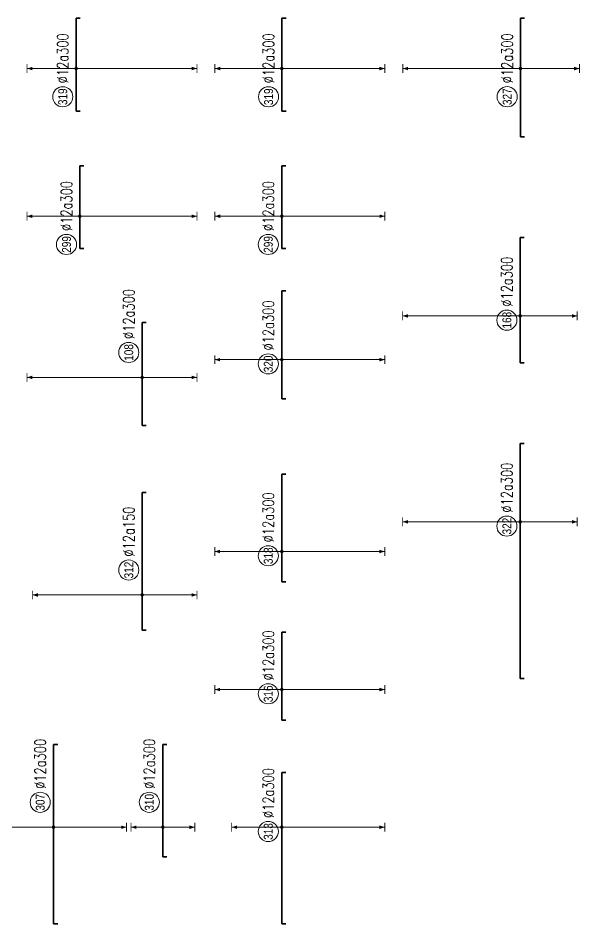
# Model space of a CAD drawing. Header units: millimetres. Extents: x -415354 to 883813, y -531490 to 486716.
# Drawn here: x 89000 to 114120, y -365970 to -325500 of the extents above; entities that cross this region are included whole.
import ezdxf
from ezdxf.enums import TextEntityAlignment as Align

# ---------------------------------------------------------------- set-up
doc = ezdxf.new("R2010")
doc.units = ezdxf.units.MM
doc.header["$MEASUREMENT"] = 0
for name, color, linetype, lineweight in [('NDC_S_DIM', 1, 'Continuous', 15), ('NDC_S_REBAR', 4, 'Continuous', 35), ('NDC_S_VN TEXT', 7, 'Continuous', 20)]:
    doc.layers.add(name, color=color, linetype=linetype, lineweight=lineweight)
doc.styles.add('ARIAL', font='arial.ttf', dxfattribs={"width": 0.8})
doc.styles.add('NDC_EN TXT', font='romans.shx', dxfattribs={"width": 0.8})

# ---------------------------------------------------------------- blocks, each defined once
blk = doc.blocks.new('*U589')
h = blk.add_hatch(color=6)
edge = h.paths.add_edge_path()
edge.add_arc((-2.99, 0), 0.3, 0, 360)
at = {"layer": 'NDC_S_DIM', "color": 8}
for q in [(-2.99, 16.45), (-2.99, -16.3)]:
    blk.add_line((-2.99, 0), q, dxfattribs=at)
for points in [[(-3.99, 16.45, 0.2, 0.2, 0), (-1.99, 16.45, 0, 0, 0)], [(-3.99, -16.3, 0.2, 0.2, 0), (-1.99, -16.3, 0, 0, 0)]]:
    blk.add_lwpolyline(points, format="xyseb", dxfattribs=at)
at = {"layer": 'NDC_S_DIM'}
blk.add_circle((2.58, 3), 2.25, dxfattribs=at)
at = {"layer": 'NDC_S_DIM', "color": 6}
blk.add_circle((-2.99, 0), 0.3, dxfattribs=at)
at = {"layer": 'NDC_S_DIM', "color": 8}
for points in [[(-3.39, 15.25), (-2.99, 16.45), (-2.59, 15.25)], [(-3.39, -15.1), (-2.99, -16.3), (-2.59, -15.1)]]:
    blk.add_solid(points, dxfattribs=at)
at = {"layer": 'NDC_S_REBAR'}
for p, q in [((0, 0), (-24.59, 0)), ((-24.59, 0), (-24.59, -0.9)), ((0, 0), (15.51, 0)), ((15.51, 0), (15.51, -0.9)), ((-24.59, -0.9), (-24.59, -0.9)), ((15.51, -0.9), (15.51, -0.9))]:
    blk.add_line(p, q, dxfattribs=at)
at = {"layer": 'NDC_S_VN TEXT', "color": 3, "style": 'NDC_EN TXT', "width": 0.75}
blk.add_attdef('DKT', (5.58, 1.75), '', height=2.5, dxfattribs=at)
at = {"layer": 'NDC_S_VN TEXT', "style": 'ARIAL', "width": 0.8}
blk.add_attdef('KHT', text='', height=2, dxfattribs=at).set_placement((2.58, 3), align=Align.MIDDLE_CENTER)
blk = doc.blocks.new('*U588')
h = blk.add_hatch(color=6)
edge = h.paths.add_edge_path()
edge.add_arc((-2.99, 0), 0.3, 0, 360)
at = {"layer": 'NDC_S_DIM', "color": 8}
for q in [(-2.99, 24.49), (-2.99, -12.26)]:
    blk.add_line((-2.99, 0), q, dxfattribs=at)
for points in [[(-3.99, 24.49, 0.2, 0.2, 0), (-1.99, 24.49, 0, 0, 0)], [(-3.99, -12.26, 0.2, 0.2, 0), (-1.99, -12.26, 0, 0, 0)]]:
    blk.add_lwpolyline(points, format="xyseb", dxfattribs=at)
at = {"layer": 'NDC_S_DIM'}
blk.add_circle((2.58, 3), 2.25, dxfattribs=at)
at = {"layer": 'NDC_S_DIM', "color": 6}
blk.add_circle((-2.99, 0), 0.3, dxfattribs=at)
at = {"layer": 'NDC_S_DIM', "color": 8}
for points in [[(-3.39, 23.29), (-2.99, 24.49), (-2.59, 23.29)], [(-3.39, -11.06), (-2.99, -12.26), (-2.59, -11.06)]]:
    blk.add_solid(points, dxfattribs=at)
at = {"layer": 'NDC_S_REBAR'}
for p, q in [((0, 0), (-10.87, 0)), ((-10.87, 0), (-10.87, -0.9)), ((0, 0), (19.88, 0)), ((19.88, 0), (19.88, -0.9)), ((-10.87, -0.9), (-10.87, -0.9)), ((19.88, -0.9), (19.88, -0.9))]:
    blk.add_line(p, q, dxfattribs=at)
at = {"layer": 'NDC_S_VN TEXT', "color": 3, "style": 'NDC_EN TXT', "width": 0.75}
blk.add_attdef('DKT', (5.58, 1.75), '', height=2.5, dxfattribs=at)
at = {"layer": 'NDC_S_VN TEXT', "style": 'ARIAL', "width": 0.8}
blk.add_attdef('KHT', text='', height=2, dxfattribs=at).set_placement((2.58, 3), align=Align.MIDDLE_CENTER)
blk = doc.blocks.new('*U590')
h = blk.add_hatch(color=6)
edge = h.paths.add_edge_path()
edge.add_arc((-2.99, 0), 0.3, 0, 360)
at = {"layer": 'NDC_S_DIM', "color": 8}
for q in [(-2.99, 7.08), (-2.99, -7.17)]:
    blk.add_line((-2.99, 0), q, dxfattribs=at)
for points in [[(-3.99, 7.08, 0.2, 0.2, 0), (-1.99, 7.08, 0, 0, 0)], [(-3.99, -7.17, 0.2, 0.2, 0), (-1.99, -7.17, 0, 0, 0)]]:
    blk.add_lwpolyline(points, format="xyseb", dxfattribs=at)
at = {"layer": 'NDC_S_DIM'}
blk.add_circle((2.58, 3), 2.25, dxfattribs=at)
at = {"layer": 'NDC_S_DIM', "color": 6}
blk.add_circle((-2.99, 0), 0.3, dxfattribs=at)
at = {"layer": 'NDC_S_DIM', "color": 8}
for points in [[(-3.39, 5.88), (-2.99, 7.08), (-2.59, 5.88)], [(-3.39, -5.97), (-2.99, -7.17), (-2.59, -5.97)]]:
    blk.add_solid(points, dxfattribs=at)
at = {"layer": 'NDC_S_REBAR'}
for p, q in [((0, 0), (-9.59, 0)), ((-9.59, 0), (-9.59, -0.9)), ((0, 0), (15.51, 0)), ((15.51, 0), (15.51, -0.9)), ((-9.59, -0.9), (-9.59, -0.9)), ((15.51, -0.9), (15.51, -0.9))]:
    blk.add_line(p, q, dxfattribs=at)
at = {"layer": 'NDC_S_VN TEXT', "color": 3, "style": 'NDC_EN TXT', "width": 0.75}
blk.add_attdef('DKT', (5.58, 1.75), '', height=2.5, dxfattribs=at)
at = {"layer": 'NDC_S_VN TEXT', "style": 'ARIAL', "width": 0.8}
blk.add_attdef('KHT', text='', height=2, dxfattribs=at).set_placement((2.58, 3), align=Align.MIDDLE_CENTER)
blk = doc.blocks.new('*U351')
h = blk.add_hatch(color=6)
edge = h.paths.add_edge_path()
edge.add_arc((-2.99, 0), 0.3, 0, 360)
at = {"layer": 'NDC_S_DIM', "color": 8}
for q in [(-2.99, 25.74), (-2.99, -12.26)]:
    blk.add_line((-2.99, 0), q, dxfattribs=at)
for points in [[(-3.99, 25.74, 0.2, 0.2, 0), (-1.99, 25.74, 0, 0, 0)], [(-3.99, -12.26, 0.2, 0.2, 0), (-1.99, -12.26, 0, 0, 0)]]:
    blk.add_lwpolyline(points, format="xyseb", dxfattribs=at)
at = {"layer": 'NDC_S_DIM'}
blk.add_circle((2.58, 3), 2.25, dxfattribs=at)
at = {"layer": 'NDC_S_DIM', "color": 6}
blk.add_circle((-2.99, 0), 0.3, dxfattribs=at)
at = {"layer": 'NDC_S_DIM', "color": 8}
for points in [[(-3.39, 24.54), (-2.99, 25.74), (-2.59, 24.54)], [(-3.39, -11.06), (-2.99, -12.26), (-2.59, -11.06)]]:
    blk.add_solid(points, dxfattribs=at)
at = {"layer": 'NDC_S_REBAR'}
for p, q in [((0, 0), (-13.73, 0)), ((-13.73, 0), (-13.73, -0.9)), ((0, 0), (9.27, 0)), ((9.27, 0), (9.27, -0.9)), ((-13.73, -0.9), (-13.73, -0.9)), ((9.27, -0.9), (9.27, -0.9))]:
    blk.add_line(p, q, dxfattribs=at)
at = {"layer": 'NDC_S_VN TEXT', "color": 3, "style": 'NDC_EN TXT', "width": 0.75}
blk.add_attdef('DKT', (5.58, 1.75), '', height=2.5, dxfattribs=at)
at = {"layer": 'NDC_S_VN TEXT', "style": 'ARIAL', "width": 0.8}
blk.add_attdef('KHT', text='', height=2, dxfattribs=at).set_placement((2.58, 3), align=Align.MIDDLE_CENTER)
blk = doc.blocks.new('*U595')
h = blk.add_hatch(color=6)
edge = h.paths.add_edge_path()
edge.add_arc((-2.99, 0), 0.3, 0, 360)
at = {"layer": 'NDC_S_DIM', "color": 8}
for q in [(-2.99, 11.82), (-2.99, -26.18)]:
    blk.add_line((-2.99, 0), q, dxfattribs=at)
for points in [[(-3.99, 11.82, 0.2, 0.2, 0), (-1.99, 11.82, 0, 0, 0)], [(-3.99, -26.18, 0.2, 0.2, 0), (-1.99, -26.18, 0, 0, 0)]]:
    blk.add_lwpolyline(points, format="xyseb", dxfattribs=at)
at = {"layer": 'NDC_S_DIM'}
blk.add_circle((-9.29, 3), 2.25, dxfattribs=at)
at = {"layer": 'NDC_S_DIM', "color": 6}
blk.add_circle((-2.99, 0), 0.3, dxfattribs=at)
at = {"layer": 'NDC_S_DIM', "color": 8}
for points in [[(-3.39, 10.62), (-2.99, 11.82), (-2.59, 10.62)], [(-3.39, -24.98), (-2.99, -26.18), (-2.59, -24.98)]]:
    blk.add_solid(points, dxfattribs=at)
at = {"layer": 'NDC_S_REBAR'}
for p, q in [((0, 0), (-10.23, 0)), ((-10.23, 0), (-10.23, -0.9)), ((0, 0), (8.27, 0)), ((8.27, 0), (8.27, -0.9)), ((-10.23, -0.9), (-10.23, -0.9)), ((8.27, -0.9), (8.27, -0.9))]:
    blk.add_line(p, q, dxfattribs=at)
at = {"layer": 'NDC_S_VN TEXT', "color": 3, "style": 'NDC_EN TXT', "width": 0.75}
blk.add_attdef('DKT', (-6.29, 1.75), '', height=2.5, dxfattribs=at)
at = {"layer": 'NDC_S_VN TEXT', "style": 'ARIAL', "width": 0.8}
blk.add_attdef('KHT', text='', height=2, dxfattribs=at).set_placement((-9.29, 3), align=Align.MIDDLE_CENTER)
blk = doc.blocks.new('*U594')
h = blk.add_hatch(color=6)
edge = h.paths.add_edge_path()
edge.add_arc((-2.99, 0), 0.3, 0, 360)
at = {"layer": 'NDC_S_DIM', "color": 8}
for q in [(-2.99, 10.98), (-2.99, -27.02)]:
    blk.add_line((-2.99, 0), q, dxfattribs=at)
for points in [[(-3.99, 10.98, 0.2, 0.2, 0), (-1.99, 10.98, 0, 0, 0)], [(-3.99, -27.02, 0.2, 0.2, 0), (-1.99, -27.02, 0, 0, 0)]]:
    blk.add_lwpolyline(points, format="xyseb", dxfattribs=at)
at = {"layer": 'NDC_S_DIM'}
blk.add_circle((-9.29, 3), 2.25, dxfattribs=at)
at = {"layer": 'NDC_S_DIM', "color": 6}
blk.add_circle((-2.99, 0), 0.3, dxfattribs=at)
at = {"layer": 'NDC_S_DIM', "color": 8}
for points in [[(-3.39, 9.78), (-2.99, 10.98), (-2.59, 9.78)], [(-3.39, -25.82), (-2.99, -27.02), (-2.59, -25.82)]]:
    blk.add_solid(points, dxfattribs=at)
at = {"layer": 'NDC_S_REBAR'}
for p, q in [((0, 0), (-12.48, 0)), ((-12.48, 0), (-12.48, -0.9)), ((0, 0), (8.27, 0)), ((8.27, 0), (8.27, -0.9)), ((-12.48, -0.9), (-12.48, -0.9)), ((8.27, -0.9), (8.27, -0.9))]:
    blk.add_line(p, q, dxfattribs=at)
at = {"layer": 'NDC_S_VN TEXT', "color": 3, "style": 'NDC_EN TXT', "width": 0.75}
blk.add_attdef('DKT', (-6.29, 1.75), '', height=2.5, dxfattribs=at)
at = {"layer": 'NDC_S_VN TEXT', "style": 'ARIAL', "width": 0.8}
blk.add_attdef('KHT', text='', height=2, dxfattribs=at).set_placement((-9.29, 3), align=Align.MIDDLE_CENTER)
blk = doc.blocks.new('*U347')
h = blk.add_hatch(color=6)
edge = h.paths.add_edge_path()
edge.add_arc((-2.99, 0), 0.3, 0, 360)
at = {"layer": 'NDC_S_DIM', "color": 8}
for q in [(-2.99, 11.18), (-2.99, -23.04)]:
    blk.add_line((-2.99, 0), q, dxfattribs=at)
for points in [[(-3.99, 11.18, 0.2, 0.2, 0), (-1.99, 11.18, 0, 0, 0)], [(-3.99, -23.04, 0.2, 0.2, 0), (-1.99, -23.04, 0, 0, 0)]]:
    blk.add_lwpolyline(points, format="xyseb", dxfattribs=at)
at = {"layer": 'NDC_S_DIM'}
blk.add_circle((-3.94, 3), 2.25, dxfattribs=at)
at = {"layer": 'NDC_S_DIM', "color": 6}
blk.add_circle((-2.99, 0), 0.3, dxfattribs=at)
at = {"layer": 'NDC_S_DIM', "color": 8}
for points in [[(-3.39, 9.98), (-2.99, 11.18), (-2.59, 9.98)], [(-3.39, -21.84), (-2.99, -23.04), (-2.59, -21.84)]]:
    blk.add_solid(points, dxfattribs=at)
at = {"layer": 'NDC_S_REBAR'}
for p, q in [((0, 0), (-24.59, 0)), ((-24.59, 0), (-24.59, -0.9)), ((0, 0), (9.26, 0)), ((9.26, 0), (9.26, -0.9)), ((-24.59, -0.9), (-24.59, -0.9)), ((9.26, -0.9), (9.26, -0.9))]:
    blk.add_line(p, q, dxfattribs=at)
at = {"layer": 'NDC_S_VN TEXT', "color": 3, "style": 'NDC_EN TXT', "width": 0.75}
blk.add_attdef('DKT', (-0.94, 1.75), '', height=2.5, dxfattribs=at)
at = {"layer": 'NDC_S_VN TEXT', "style": 'ARIAL', "width": 0.8}
blk.add_attdef('KHT', text='', height=2, dxfattribs=at).set_placement((-3.94, 3), align=Align.MIDDLE_CENTER)
blk = doc.blocks.new('*U348')
h = blk.add_hatch(color=6)
edge = h.paths.add_edge_path()
edge.add_arc((-2.99, 0), 0.3, 0, 360)
at = {"layer": 'NDC_S_DIM', "color": 8}
for q in [(-2.99, 14.96), (-2.99, -23.04)]:
    blk.add_line((-2.99, 0), q, dxfattribs=at)
for points in [[(-3.99, 14.96, 0.2, 0.2, 0), (-1.99, 14.96, 0, 0, 0)], [(-3.99, -23.04, 0.2, 0.2, 0), (-1.99, -23.04, 0, 0, 0)]]:
    blk.add_lwpolyline(points, format="xyseb", dxfattribs=at)
at = {"layer": 'NDC_S_DIM'}
blk.add_circle((-3.94, 3), 2.25, dxfattribs=at)
at = {"layer": 'NDC_S_DIM', "color": 6}
blk.add_circle((-2.99, 0), 0.3, dxfattribs=at)
at = {"layer": 'NDC_S_DIM', "color": 8}
for points in [[(-3.39, 13.76), (-2.99, 14.96), (-2.59, 13.76)], [(-3.39, -21.84), (-2.99, -23.04), (-2.59, -21.84)]]:
    blk.add_solid(points, dxfattribs=at)
at = {"layer": 'NDC_S_REBAR'}
for p, q in [((0, 0), (-9.8, 0)), ((-9.8, 0), (-9.8, -0.9)), ((0, 0), (9.81, 0)), ((9.81, 0), (9.81, -0.9)), ((-9.8, -0.9), (-9.8, -0.9)), ((9.81, -0.9), (9.81, -0.9))]:
    blk.add_line(p, q, dxfattribs=at)
at = {"layer": 'NDC_S_VN TEXT', "color": 3, "style": 'NDC_EN TXT', "width": 0.75}
blk.add_attdef('DKT', (-0.94, 1.75), '', height=2.5, dxfattribs=at)
at = {"layer": 'NDC_S_VN TEXT', "style": 'ARIAL', "width": 0.8}
blk.add_attdef('KHT', text='', height=2, dxfattribs=at).set_placement((-3.94, 3), align=Align.MIDDLE_CENTER)
blk = doc.blocks.new('*U349')
h = blk.add_hatch(color=6)
edge = h.paths.add_edge_path()
edge.add_arc((-2.99, 0), 0.3, 0, 360)
at = {"layer": 'NDC_S_DIM', "color": 8}
for q in [(-2.99, 14.96), (-2.99, -23.04)]:
    blk.add_line((-2.99, 0), q, dxfattribs=at)
for points in [[(-3.99, 14.96, 0.2, 0.2, 0), (-1.99, 14.96, 0, 0, 0)], [(-3.99, -23.04, 0.2, 0.2, 0), (-1.99, -23.04, 0, 0, 0)]]:
    blk.add_lwpolyline(points, format="xyseb", dxfattribs=at)
at = {"layer": 'NDC_S_DIM'}
blk.add_circle((-3.94, 3), 2.25, dxfattribs=at)
at = {"layer": 'NDC_S_DIM', "color": 6}
blk.add_circle((-2.99, 0), 0.3, dxfattribs=at)
at = {"layer": 'NDC_S_DIM', "color": 8}
for points in [[(-3.39, 13.76), (-2.99, 14.96), (-2.59, 13.76)], [(-3.39, -21.84), (-2.99, -23.04), (-2.59, -21.84)]]:
    blk.add_solid(points, dxfattribs=at)
at = {"layer": 'NDC_S_REBAR'}
for p, q in [((0, 0), (-9.8, 0)), ((-9.8, 0), (-9.8, -0.9)), ((0, 0), (14.32, 0)), ((14.32, 0), (14.32, -0.9)), ((-9.8, -0.9), (-9.8, -0.9)), ((14.32, -0.9), (14.32, -0.9))]:
    blk.add_line(p, q, dxfattribs=at)
at = {"layer": 'NDC_S_VN TEXT', "color": 3, "style": 'NDC_EN TXT', "width": 0.75}
blk.add_attdef('DKT', (-0.94, 1.75), '', height=2.5, dxfattribs=at)
at = {"layer": 'NDC_S_VN TEXT', "style": 'ARIAL', "width": 0.8}
blk.add_attdef('KHT', text='', height=2, dxfattribs=at).set_placement((-3.94, 3), align=Align.MIDDLE_CENTER)
blk = doc.blocks.new('*U350')
h = blk.add_hatch(color=6)
edge = h.paths.add_edge_path()
edge.add_arc((-2.99, 0), 0.3, 0, 360)
at = {"layer": 'NDC_S_DIM', "color": 8}
for q in [(-2.99, 14.96), (-2.99, -23.04)]:
    blk.add_line((-2.99, 0), q, dxfattribs=at)
for points in [[(-3.99, 14.96, 0.2, 0.2, 0), (-1.99, 14.96, 0, 0, 0)], [(-3.99, -23.04, 0.2, 0.2, 0), (-1.99, -23.04, 0, 0, 0)]]:
    blk.add_lwpolyline(points, format="xyseb", dxfattribs=at)
at = {"layer": 'NDC_S_DIM'}
blk.add_circle((-3.94, 3), 2.25, dxfattribs=at)
at = {"layer": 'NDC_S_DIM', "color": 6}
blk.add_circle((-2.99, 0), 0.3, dxfattribs=at)
at = {"layer": 'NDC_S_DIM', "color": 8}
for points in [[(-3.39, 13.76), (-2.99, 14.96), (-2.59, 13.76)], [(-3.39, -21.84), (-2.99, -23.04), (-2.59, -21.84)]]:
    blk.add_solid(points, dxfattribs=at)
at = {"layer": 'NDC_S_REBAR'}
for p, q in [((0, 0), (-11.72, 0)), ((-11.72, 0), (-11.72, -0.9)), ((0, 0), (12.4, 0)), ((12.4, 0), (12.4, -0.9)), ((-11.72, -0.9), (-11.72, -0.9)), ((12.4, -0.9), (12.4, -0.9))]:
    blk.add_line(p, q, dxfattribs=at)
at = {"layer": 'NDC_S_VN TEXT', "color": 3, "style": 'NDC_EN TXT', "width": 0.75}
blk.add_attdef('DKT', (-0.94, 1.75), '', height=2.5, dxfattribs=at)
at = {"layer": 'NDC_S_VN TEXT', "style": 'ARIAL', "width": 0.8}
blk.add_attdef('KHT', text='', height=2, dxfattribs=at).set_placement((-3.94, 3), align=Align.MIDDLE_CENTER)
blk = doc.blocks.new('*U362')
h = blk.add_hatch(color=6)
edge = h.paths.add_edge_path()
edge.add_arc((-2.99, 0), 0.3, 0, 360)
at = {"layer": 'NDC_S_DIM', "color": 8}
for q in [(-2.99, 14.93), (-2.99, -23.07)]:
    blk.add_line((-2.99, 0), q, dxfattribs=at)
for points in [[(-3.99, 14.93, 0.2, 0.2, 0), (-1.99, 14.93, 0, 0, 0)], [(-3.99, -23.07, 0.2, 0.2, 0), (-1.99, -23.07, 0, 0, 0)]]:
    blk.add_lwpolyline(points, format="xyseb", dxfattribs=at)
at = {"layer": 'NDC_S_DIM'}
blk.add_circle((-9.29, 3), 2.25, dxfattribs=at)
at = {"layer": 'NDC_S_DIM', "color": 6}
blk.add_circle((-2.99, 0), 0.3, dxfattribs=at)
at = {"layer": 'NDC_S_DIM', "color": 8}
for points in [[(-3.39, 13.73), (-2.99, 14.93), (-2.59, 13.73)], [(-3.39, -21.87), (-2.99, -23.07), (-2.59, -21.87)]]:
    blk.add_solid(points, dxfattribs=at)
at = {"layer": 'NDC_S_REBAR'}
for p, q in [((0, 0), (-10.23, 0)), ((-10.23, 0), (-10.23, -0.9)), ((0, 0), (8.27, 0)), ((8.27, 0), (8.27, -0.9)), ((-10.23, -0.9), (-10.23, -0.9)), ((8.27, -0.9), (8.27, -0.9))]:
    blk.add_line(p, q, dxfattribs=at)
at = {"layer": 'NDC_S_VN TEXT', "color": 3, "style": 'NDC_EN TXT', "width": 0.75}
blk.add_attdef('DKT', (-6.29, 1.75), '', height=2.5, dxfattribs=at)
at = {"layer": 'NDC_S_VN TEXT', "style": 'ARIAL', "width": 0.8}
blk.add_attdef('KHT', text='', height=2, dxfattribs=at).set_placement((-9.29, 3), align=Align.MIDDLE_CENTER)
blk = doc.blocks.new('*U363')
h = blk.add_hatch(color=6)
edge = h.paths.add_edge_path()
edge.add_arc((-2.99, 0), 0.3, 0, 360)
at = {"layer": 'NDC_S_DIM', "color": 8}
for q in [(-2.99, 15), (-2.99, -23)]:
    blk.add_line((-2.99, 0), q, dxfattribs=at)
for points in [[(-3.99, 15, 0.2, 0.2, 0), (-1.99, 15, 0, 0, 0)], [(-3.99, -23, 0.2, 0.2, 0), (-1.99, -23, 0, 0, 0)]]:
    blk.add_lwpolyline(points, format="xyseb", dxfattribs=at)
at = {"layer": 'NDC_S_DIM'}
blk.add_circle((-9.29, 3), 2.25, dxfattribs=at)
at = {"layer": 'NDC_S_DIM', "color": 6}
blk.add_circle((-2.99, 0), 0.3, dxfattribs=at)
at = {"layer": 'NDC_S_DIM', "color": 8}
for points in [[(-3.39, 13.8), (-2.99, 15), (-2.59, 13.8)], [(-3.39, -21.8), (-2.99, -23), (-2.59, -21.8)]]:
    blk.add_solid(points, dxfattribs=at)
at = {"layer": 'NDC_S_REBAR'}
for p, q in [((0, 0), (-12.48, 0)), ((-12.48, 0), (-12.48, -0.9)), ((0, 0), (8.27, 0)), ((8.27, 0), (8.27, -0.9)), ((-12.48, -0.9), (-12.48, -0.9)), ((8.27, -0.9), (8.27, -0.9))]:
    blk.add_line(p, q, dxfattribs=at)
at = {"layer": 'NDC_S_VN TEXT', "color": 3, "style": 'NDC_EN TXT', "width": 0.75}
blk.add_attdef('DKT', (-6.29, 1.75), '', height=2.5, dxfattribs=at)
at = {"layer": 'NDC_S_VN TEXT', "style": 'ARIAL', "width": 0.8}
blk.add_attdef('KHT', text='', height=2, dxfattribs=at).set_placement((-9.29, 3), align=Align.MIDDLE_CENTER)
blk = doc.blocks.new('*U366')
h = blk.add_hatch(color=6)
edge = h.paths.add_edge_path()
edge.add_arc((-2.99, 0), 0.3, 0, 360)
at = {"layer": 'NDC_S_DIM', "color": 8}
for q in [(-2.99, 26.29), (-2.99, -12.73)]:
    blk.add_line((-2.99, 0), q, dxfattribs=at)
for points in [[(-3.99, 26.29, 0.2, 0.2, 0), (-1.99, 26.29, 0, 0, 0)], [(-3.99, -12.73, 0.2, 0.2, 0), (-1.99, -12.73, 0, 0, 0)]]:
    blk.add_lwpolyline(points, format="xyseb", dxfattribs=at)
at = {"layer": 'NDC_S_DIM'}
blk.add_circle((-3.94, 3), 2.25, dxfattribs=at)
at = {"layer": 'NDC_S_DIM', "color": 6}
blk.add_circle((-2.99, 0), 0.3, dxfattribs=at)
at = {"layer": 'NDC_S_DIM', "color": 8}
for points in [[(-3.39, 25.09), (-2.99, 26.29), (-2.59, 25.09)], [(-3.39, -11.53), (-2.99, -12.73), (-2.59, -11.53)]]:
    blk.add_solid(points, dxfattribs=at)
at = {"layer": 'NDC_S_REBAR'}
for p, q in [((0, 0), (-37.96, 0)), ((-37.96, 0), (-37.96, -0.9)), ((0, 0), (14.54, 0)), ((14.54, 0), (14.54, -0.9)), ((-37.96, -0.9), (-37.96, -0.9)), ((14.54, -0.9), (14.54, -0.9))]:
    blk.add_line(p, q, dxfattribs=at)
at = {"layer": 'NDC_S_VN TEXT', "color": 3, "style": 'NDC_EN TXT', "width": 0.75}
blk.add_attdef('DKT', (-0.94, 1.75), '', height=2.5, dxfattribs=at)
at = {"layer": 'NDC_S_VN TEXT', "style": 'ARIAL', "width": 0.8}
blk.add_attdef('KHT', text='', height=2, dxfattribs=at).set_placement((-3.94, 3), align=Align.MIDDLE_CENTER)
blk = doc.blocks.new('*U367')
h = blk.add_hatch(color=6)
edge = h.paths.add_edge_path()
edge.add_arc((-2.99, 0), 0.3, 0, 360)
at = {"layer": 'NDC_S_DIM', "color": 8}
for q in [(-2.99, 26.29), (-2.99, -12.73)]:
    blk.add_line((-2.99, 0), q, dxfattribs=at)
for points in [[(-3.99, 26.29, 0.2, 0.2, 0), (-1.99, 26.29, 0, 0, 0)], [(-3.99, -12.73, 0.2, 0.2, 0), (-1.99, -12.73, 0, 0, 0)]]:
    blk.add_lwpolyline(points, format="xyseb", dxfattribs=at)
at = {"layer": 'NDC_S_DIM'}
blk.add_circle((-3.94, 3), 2.25, dxfattribs=at)
at = {"layer": 'NDC_S_DIM', "color": 6}
blk.add_circle((-2.99, 0), 0.3, dxfattribs=at)
at = {"layer": 'NDC_S_DIM', "color": 8}
for points in [[(-3.39, 25.09), (-2.99, 26.29), (-2.59, 25.09)], [(-3.39, -11.53), (-2.99, -12.73), (-2.59, -11.53)]]:
    blk.add_solid(points, dxfattribs=at)
at = {"layer": 'NDC_S_REBAR'}
for p, q in [((0, 0), (-13.46, 0)), ((-13.46, 0), (-13.46, -0.9)), ((0, 0), (14.54, 0)), ((14.54, 0), (14.54, -0.9)), ((-13.46, -0.9), (-13.46, -0.9)), ((14.54, -0.9), (14.54, -0.9))]:
    blk.add_line(p, q, dxfattribs=at)
at = {"layer": 'NDC_S_VN TEXT', "color": 3, "style": 'NDC_EN TXT', "width": 0.75}
blk.add_attdef('DKT', (-0.94, 1.75), '', height=2.5, dxfattribs=at)
at = {"layer": 'NDC_S_VN TEXT', "style": 'ARIAL', "width": 0.8}
blk.add_attdef('KHT', text='', height=2, dxfattribs=at).set_placement((-3.94, 3), align=Align.MIDDLE_CENTER)
blk = doc.blocks.new('*U372')
h = blk.add_hatch(color=6)
edge = h.paths.add_edge_path()
edge.add_arc((-2.99, 0), 0.3, 0, 360)
at = {"layer": 'NDC_S_DIM', "color": 8}
for q in [(-2.99, 26.34), (-2.99, -13.16)]:
    blk.add_line((-2.99, 0), q, dxfattribs=at)
for points in [[(-3.99, 26.34, 0.2, 0.2, 0), (-1.99, 26.34, 0, 0, 0)], [(-3.99, -13.16, 0.2, 0.2, 0), (-1.99, -13.16, 0, 0, 0)]]:
    blk.add_lwpolyline(points, format="xyseb", dxfattribs=at)
at = {"layer": 'NDC_S_DIM'}
blk.add_circle((-9.29, 3), 2.25, dxfattribs=at)
at = {"layer": 'NDC_S_DIM', "color": 6}
blk.add_circle((-2.99, 0), 0.3, dxfattribs=at)
at = {"layer": 'NDC_S_DIM', "color": 8}
for points in [[(-3.39, 25.14), (-2.99, 26.34), (-2.59, 25.14)], [(-3.39, -11.96), (-2.99, -13.16), (-2.59, -11.96)]]:
    blk.add_solid(points, dxfattribs=at)
at = {"layer": 'NDC_S_REBAR'}
for p, q in [((0, 0), (-18.23, 0)), ((-18.23, 0), (-18.23, -0.9)), ((0, 0), (8.27, 0)), ((8.27, 0), (8.27, -0.9)), ((-18.23, -0.9), (-18.23, -0.9)), ((8.27, -0.9), (8.27, -0.9))]:
    blk.add_line(p, q, dxfattribs=at)
at = {"layer": 'NDC_S_VN TEXT', "color": 3, "style": 'NDC_EN TXT', "width": 0.75}
blk.add_attdef('DKT', (-6.29, 1.75), '', height=2.5, dxfattribs=at)
at = {"layer": 'NDC_S_VN TEXT', "style": 'ARIAL', "width": 0.8}
blk.add_attdef('KHT', text='', height=2, dxfattribs=at).set_placement((-9.29, 3), align=Align.MIDDLE_CENTER)

msp = doc.modelspace()

# ---------------------------------------------------------------- block references
at = {"xscale": 200, "yscale": 200, "zscale": 200, "rotation": 90}
for name, p, values in [('*U594', (91596, -327155.4), {'KHT': '319', 'DKT': '%%C12a300'}), ('*U363', (100799.4, -327155.4), {'KHT': '319', 'DKT': '%%C12a300'}), ('*U372', (111468, -327154.4), {'KHT': '327', 'DKT': '%%C12a300'}), ('*U595', (91763.6, -333754.2), {'KHT': '299', 'DKT': '%%C12a300'}), ('*U362', (100786.4, -333754.2), {'KHT': '299', 'DKT': '%%C12a300'}), ('*U367', (111455, -338208.3), {'KHT': '168', 'DKT': '%%C12a300'}), ('*U351', (94547.4, -340954.2), {'KHT': '108', 'DKT': '%%C12a300'}), ('*U350', (100786.4, -340162.4), {'KHT': '320', 'DKT': '%%C12a300'}), ('*U366', (111455, -347408.3), {'KHT': '322', 'DKT': '%%C12a300'}), ('*U349', (100786.4, -348733.8), {'KHT': '318', 'DKT': '%%C12a300'}), ('*U588', (94547.4, -350676.8), {'KHT': '312', 'DKT': '%%C12a150'}), ('*U348', (100786.4, -354901.6), {'KHT': '316', 'DKT': '%%C12a300'}), ('*U589', (90589.2, -361052.9), {'KHT': '307', 'DKT': '%%C12a300'}), ('*U590', (95465.7, -361052.9), {'KHT': '310', 'DKT': '%%C12a300'}), ('*U347', (100786.4, -361052.9), {'KHT': '313', 'DKT': '%%C12a300'})]:
    msp.add_blockref(name, p, dxfattribs=at).add_auto_attribs(values)

doc.saveas('drawing.dxf')
